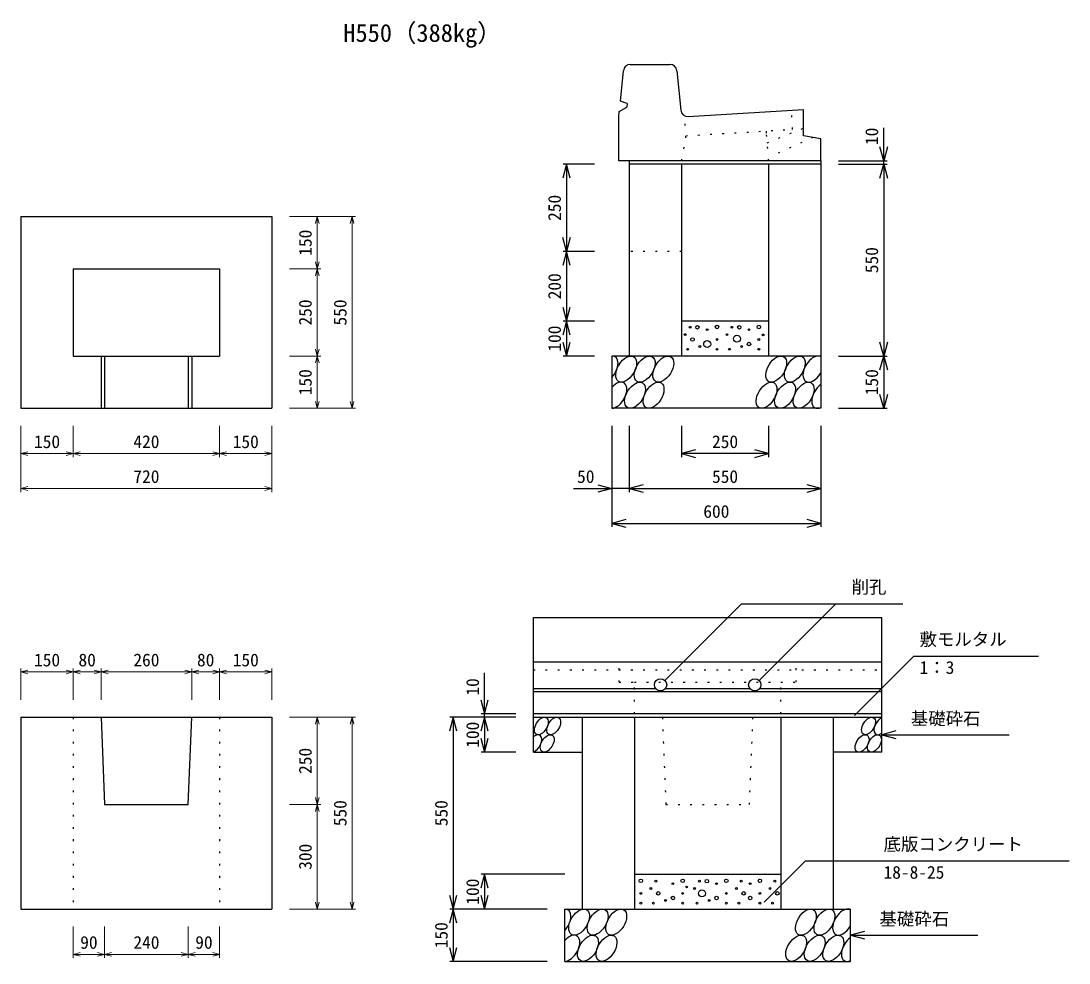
# Model space of a CAD drawing. Units: millimetres, scale not verified. Extents: x -8400 to 8400, y -5940 to 5940.
# Drawn here: x 2162 to 5169, y -2939 to -237 of the extents above; entities that cross this region are included whole.
import ezdxf
from ezdxf.enums import TextEntityAlignment as Align

# ---------------------------------------------------------------- set-up
doc = ezdxf.new("R2010")
doc.units = ezdxf.units.MM
doc.header["$LTSCALE"] = 20
doc.linetypes.add('DOTTED', pattern=[1.75, 0.25, -1.5])
for name, color, linetype, lineweight in [('0-0_DIM', 7, 'Continuous', 25), ('0-2_HATCH', 6, 'Continuous', 25), ('0-5_OUTLINE', 3, 'Continuous', 25), ('0-6_OUTLINE2', 4, 'DOTTED', 25), ('0-7_TXT', 7, 'Continuous', 25)]:
    doc.layers.add(name, color=color, linetype=linetype, lineweight=lineweight)
doc.styles.add('ＭＳ ゴシック', font='')
doc.styles.get('ＭＳ ゴシック').set_extended_font_data('MS Gothic')

msp = doc.modelspace()

# ---------------------------------------------------------------- linework, layer by layer
at = {"layer": '0-0_DIM'}
for p, q in [((4636.98, -638.31), (4636.98, -543.56)), ((3806.98, -648.31), (3716.98, -648.31)), ((3726.98, -648.31), (3726.98, -898.31)), ((4506.98, -638.31), (4646.98, -638.31)), ((4506.98, -638.31), (4646.98, -638.31)), ((4506.98, -648.31), (4646.98, -648.31)), ((4636.98, -648.31), (4636.98, -638.31)), ((4636.98, -648.31), (4636.98, -1198.31)), ((3806.98, -898.31), (3716.98, -898.31)), ((3726.98, -898.31), (3726.98, -1098.31)), ((3806.98, -1098.31), (3716.98, -1098.31)), ((3726.98, -1098.31), (3726.98, -1198.31)), ((3806.98, -1198.31), (3716.98, -1198.31)), ((4506.98, -1198.31), (4646.98, -1198.31)), ((4636.98, -1198.31), (4636.98, -1348.31)), ((4506.98, -1348.31), (4646.98, -1348.31)), ((3856.98, -1398.31), (3856.98, -1688.31)), ((3906.98, -1398.31), (3906.98, -1588.31)), ((4056.98, -1398.31), (4056.98, -1488.31)), ((4306.98, -1398.31), (4306.98, -1488.31)), ((4456.98, -1398.31), (4456.98, -1688.31)), ((4306.98, -1478.31), (4056.98, -1478.31)), ((3746.8, -1578.31), (3856.98, -1578.31)), ((3906.98, -1578.31), (3856.98, -1578.31)), ((3906.98, -1578.31), (4456.98, -1578.31)), ((3856.98, -1678.31), (4456.98, -1678.31)), ((4229.43, -1908.86), (4009.35, -2128.94)), ((4229.43, -1908.86), (4692.07, -1908.86)), ((4499.43, -1908.86), (4279.35, -2128.94)), ((4723, -2058.9), (4553.03, -2228.87)), ((4723, -2058.9), (5080.96, -2058.9)), ((3491.98, -2224.31), (3491.98, -2107.08)), ((3581.98, -2224.31), (3481.98, -2224.31)), ((3491.98, -2234.31), (3491.98, -2224.31)), ((3581.98, -2234.31), (3391.98, -2234.31)), ((3401.98, -2234.31), (3401.98, -2784.31)), ((3491.98, -2234.31), (3491.98, -2334.31)), ((4631.98, -2284.31), (4996.74, -2284.31)), ((3581.98, -2334.31), (3481.98, -2334.31)), ((4412.5, -2646.36), (4294.16, -2764.69)), ((4412.5, -2646.36), (5168.69, -2646.36)), ((3721.98, -2684.31), (3481.98, -2684.31)), ((3491.98, -2684.31), (3491.98, -2784.31)), ((3671.98, -2784.31), (3391.98, -2784.31)), ((3401.98, -2784.31), (3401.98, -2934.31)), ((4541.98, -2859.31), (4906.74, -2859.31)), ((3671.98, -2934.31), (3391.98, -2934.31))]:
    msp.add_line(p, q, dxfattribs=at)
at = {"layer": '0-0_DIM', "lineweight": 13}
for p, q in [((2931.98, -798.31), (3021.98, -798.31)), ((2931.98, -798.31), (3121.98, -798.31)), ((3011.98, -798.31), (3011.98, -948.31)), ((3111.98, -1348.31), (3111.98, -798.31)), ((2931.98, -948.31), (3021.98, -948.31)), ((2931.98, -948.31), (3021.98, -948.31)), ((3011.98, -948.31), (3011.98, -1198.31)), ((2931.98, -1198.31), (3021.98, -1198.31)), ((2931.98, -1198.31), (3021.98, -1198.31)), ((3011.98, -1198.31), (3011.98, -1348.31)), ((2931.98, -1348.31), (3021.98, -1348.31)), ((2931.98, -1348.31), (3121.98, -1348.31)), ((2161.98, -1398.31), (2161.98, -1488.31)), ((2161.98, -1398.31), (2161.98, -1588.31)), ((2311.98, -1398.31), (2311.98, -1488.31)), ((2311.98, -1398.31), (2311.98, -1488.31)), ((2731.98, -1398.31), (2731.98, -1488.31)), ((2731.98, -1398.31), (2731.98, -1488.31)), ((2881.98, -1398.31), (2881.98, -1488.31)), ((2881.98, -1398.31), (2881.98, -1588.31)), ((2311.98, -1478.31), (2161.98, -1478.31)), ((2731.98, -1478.31), (2311.98, -1478.31)), ((2881.98, -1478.31), (2731.98, -1478.31)), ((2161.98, -1578.31), (2881.98, -1578.31)), ((2161.98, -2184.31), (2161.98, -2094.31)), ((2311.98, -2104.31), (2161.98, -2104.31)), ((2311.98, -2184.31), (2311.98, -2094.31)), ((2391.98, -2104.31), (2311.98, -2104.31)), ((2391.98, -2184.31), (2391.98, -2094.31)), ((2651.98, -2104.31), (2391.98, -2104.31)), ((2651.98, -2184.31), (2651.98, -2094.31)), ((2731.98, -2104.31), (2651.98, -2104.31)), ((2731.98, -2184.31), (2731.98, -2094.31)), ((2881.98, -2104.31), (2731.98, -2104.31)), ((2881.98, -2184.31), (2881.98, -2094.31)), ((2931.98, -2234.31), (3021.98, -2234.31)), ((2931.98, -2234.31), (3121.98, -2234.31)), ((3011.98, -2234.31), (3011.98, -2484.31)), ((3111.98, -2784.31), (3111.98, -2234.31)), ((2931.98, -2484.31), (3021.98, -2484.31)), ((2931.98, -2484.31), (3021.98, -2484.31)), ((3011.98, -2484.31), (3011.98, -2784.31)), ((2931.98, -2784.31), (3021.98, -2784.31)), ((2931.98, -2784.31), (3121.98, -2784.31)), ((2311.98, -2834.31), (2311.98, -2924.31)), ((2401.98, -2834.31), (2401.98, -2924.31)), ((2641.98, -2834.31), (2641.98, -2924.31)), ((2731.98, -2834.31), (2731.98, -2924.31)), ((2401.98, -2914.31), (2311.98, -2914.31)), ((2641.98, -2914.31), (2401.98, -2914.31)), ((2731.98, -2914.31), (2641.98, -2914.31))]:
    msp.add_line(p, q, dxfattribs=at)
at = {"layer": '0-0_DIM'}
for points in [[(4647.69, -598.31), (4636.98, -638.31), (4626.26, -598.31)], [(3737.69, -688.31), (3726.98, -648.31), (3716.26, -688.31)], [(4626.26, -688.31), (4636.98, -648.31), (4647.69, -688.31)], [(3737.69, -858.31), (3726.98, -898.31), (3716.26, -858.31)], [(3737.69, -938.31), (3726.98, -898.31), (3716.26, -938.31)], [(3716.26, -1058.31), (3726.98, -1098.31), (3737.69, -1058.31)], [(3737.69, -1138.31), (3726.98, -1098.31), (3716.26, -1138.31)], [(3716.26, -1158.31), (3726.98, -1198.31), (3737.69, -1158.31)], [(4647.69, -1158.31), (4636.98, -1198.31), (4626.26, -1158.31)], [(4626.26, -1238.31), (4636.98, -1198.31), (4647.69, -1238.31)], [(4647.69, -1308.31), (4636.98, -1348.31), (4626.26, -1308.31)], [(4096.98, -1467.59), (4056.98, -1478.31), (4096.98, -1489.03)], [(4266.98, -1489.03), (4306.98, -1478.31), (4266.98, -1467.59)], [(3816.98, -1567.59), (3856.98, -1578.31), (3816.98, -1589.03)], [(3946.98, -1567.59), (3906.98, -1578.31), (3946.98, -1589.03)], [(4416.98, -1589.03), (4456.98, -1578.31), (4416.98, -1567.59)], [(3896.98, -1667.59), (3856.98, -1678.31), (3896.98, -1689.03)], [(4416.98, -1689.03), (4456.98, -1678.31), (4416.98, -1667.59)], [(3481.26, -2184.31), (3491.98, -2224.31), (3502.69, -2184.31)], [(3412.69, -2274.31), (3401.98, -2234.31), (3391.26, -2274.31)], [(3502.69, -2274.31), (3491.98, -2234.31), (3481.26, -2274.31)], [(4671.98, -2273.59), (4631.98, -2284.31), (4671.98, -2295.03)], [(3481.26, -2294.31), (3491.98, -2334.31), (3502.69, -2294.31)], [(3502.69, -2724.31), (3491.98, -2684.31), (3481.26, -2724.31)], [(3391.26, -2744.31), (3401.98, -2784.31), (3412.69, -2744.31)], [(3481.26, -2744.31), (3491.98, -2784.31), (3502.69, -2744.31)], [(3412.69, -2824.31), (3401.98, -2784.31), (3391.26, -2824.31)], [(4581.98, -2848.59), (4541.98, -2859.31), (4581.98, -2870.03)], [(3391.26, -2894.31), (3401.98, -2934.31), (3412.69, -2894.31)]]:
    msp.add_lwpolyline(points, dxfattribs=at)
at = {"layer": '0-0_DIM', "lineweight": 13}
for points in [[(3006.62, -818.31), (3011.98, -798.31), (3017.34, -818.31)], [(3106.62, -818.31), (3111.98, -798.31), (3117.34, -818.31)], [(3017.34, -928.31), (3011.98, -948.31), (3006.62, -928.31)], [(3006.62, -968.31), (3011.98, -948.31), (3017.34, -968.31)], [(3017.34, -1178.31), (3011.98, -1198.31), (3006.62, -1178.31)], [(3006.62, -1218.31), (3011.98, -1198.31), (3017.34, -1218.31)], [(3017.34, -1328.31), (3011.98, -1348.31), (3006.62, -1328.31)], [(3117.34, -1328.31), (3111.98, -1348.31), (3106.62, -1328.31)], [(2181.98, -1483.67), (2161.98, -1478.31), (2181.98, -1472.95)], [(2291.98, -1472.95), (2311.98, -1478.31), (2291.98, -1483.67)], [(2331.98, -1483.67), (2311.98, -1478.31), (2331.98, -1472.95)], [(2711.98, -1472.95), (2731.98, -1478.31), (2711.98, -1483.67)], [(2751.98, -1483.67), (2731.98, -1478.31), (2751.98, -1472.95)], [(2861.98, -1472.95), (2881.98, -1478.31), (2861.98, -1483.67)], [(2181.98, -1583.67), (2161.98, -1578.31), (2181.98, -1572.95)], [(2861.98, -1572.95), (2881.98, -1578.31), (2861.98, -1583.67)], [(2181.98, -2109.67), (2161.98, -2104.31), (2181.98, -2098.95)], [(2291.98, -2098.95), (2311.98, -2104.31), (2291.98, -2109.67)], [(2331.98, -2109.67), (2311.98, -2104.31), (2331.98, -2098.95)], [(2371.98, -2098.95), (2391.98, -2104.31), (2371.98, -2109.67)], [(2411.98, -2109.67), (2391.98, -2104.31), (2411.98, -2098.95)], [(2631.98, -2098.95), (2651.98, -2104.31), (2631.98, -2109.67)], [(2671.98, -2109.67), (2651.98, -2104.31), (2671.98, -2098.95)], [(2711.98, -2098.95), (2731.98, -2104.31), (2711.98, -2109.67)], [(2751.98, -2109.67), (2731.98, -2104.31), (2751.98, -2098.95)], [(2861.98, -2098.95), (2881.98, -2104.31), (2861.98, -2109.67)], [(3006.62, -2254.31), (3011.98, -2234.31), (3017.34, -2254.31)], [(3106.62, -2254.31), (3111.98, -2234.31), (3117.34, -2254.31)], [(3017.34, -2464.31), (3011.98, -2484.31), (3006.62, -2464.31)], [(3006.62, -2504.31), (3011.98, -2484.31), (3017.34, -2504.31)], [(3017.34, -2764.31), (3011.98, -2784.31), (3006.62, -2764.31)], [(3117.34, -2764.31), (3111.98, -2784.31), (3106.62, -2764.31)], [(2331.98, -2919.67), (2311.98, -2914.31), (2331.98, -2908.95)], [(2381.98, -2908.95), (2401.98, -2914.31), (2381.98, -2919.67)], [(2421.98, -2919.67), (2401.98, -2914.31), (2421.98, -2908.95)], [(2621.98, -2908.95), (2641.98, -2914.31), (2621.98, -2919.67)], [(2661.98, -2919.67), (2641.98, -2914.31), (2661.98, -2908.95)], [(2711.98, -2908.95), (2731.98, -2914.31), (2711.98, -2919.67)]]:
    msp.add_lwpolyline(points, dxfattribs=at)
at = {"layer": '0-2_HATCH'}
for centre, radius in [((4102.59, -1115.86), 5), ((4158.67, -1114.99), 5), ((4222.59, -1115.86), 5), ((4278.67, -1114.99), 5), ((4067.54, -1136.88), 2.5), ((4081.56, -1115.86), 2.5), ((4130.63, -1122.87), 2.5), ((4187.54, -1136.88), 2.5), ((4201.56, -1115.86), 2.5), ((4216.05, -1148.88), 10), ((4250.63, -1122.87), 2.5), ((4291.08, -1137.79), 2.5), ((4088.57, -1150.88), 5), ((4109.6, -1171.02), 2.5), ((4130.63, -1164.01), 10), ((4158.67, -1150.88), 2.5), ((4229.6, -1171.02), 2.5), ((4250.63, -1164.01), 5), ((4278.67, -1150.88), 2.5), ((4074.55, -1178.9), 2.5), ((4158.67, -1178.9), 2.5), ((4194.55, -1178.9), 2.5), ((4278.67, -1178.9), 2.5), ((3940.3, -2703.48), 5), ((3983.19, -2704.36), 2.5), ((4060.3, -2703.48), 5), ((4108.41, -2704.36), 2.5), ((4129.45, -2704.36), 5), ((4185.52, -2703.48), 5), ((4228.41, -2704.36), 2.5), ((4281.85, -2703.48), 5), ((4324.75, -2704.36), 2.5), ((3969.17, -2725.37), 2.5), ((3990.2, -2739.37), 5), ((4032.26, -2711.36), 2.5), ((4071.64, -2721.05), 2.5), ((4094.4, -2725.37), 2.5), ((4115.43, -2739.37), 10), ((4157.48, -2711.36), 2.5), ((4214.4, -2725.37), 2.5), ((4235.43, -2739.37), 5), ((4253.81, -2711.36), 2.5), ((4310.73, -2725.37), 2.5), ((4331.76, -2739.37), 5), ((3940.3, -2739.37), 2.5), ((3940.3, -2767.39), 2.5), ((3976.18, -2767.39), 2.5), ((4011.23, -2759.51), 2.5), ((4032.26, -2752.51), 5), ((4060.3, -2739.37), 2.5), ((4060.3, -2767.39), 2.5), ((4101.41, -2767.39), 2.5), ((4136.45, -2759.51), 2.5), ((4157.48, -2752.51), 5), ((4185.52, -2739.37), 2.5), ((4185.52, -2767.39), 2.5), ((4221.41, -2767.39), 2.5), ((4253.81, -2752.51), 5), ((4281.85, -2739.37), 2.5), ((4281.85, -2767.39), 2.5), ((4317.74, -2767.39), 2.5)]:
    msp.add_circle(centre, radius, dxfattribs=at)
for centre, major_axis, start_param, end_param in [((3845.01, -1235.81), (21.82, 35.31), 4.3711174, 6.6890199), ((4435.16, -1235.81), (21.82, 35.31), 6.2831853, 11.0601374), ((3870.33, -1310.81), (21.82, 35.31), 3.4964223, 7.563715), ((4460.48, -1310.81), (21.82, 35.31), 0.9351899, 3.8417621), ((4628.98, -2259.31), (14.54, 23.54), 0.6666252, 4.1103269), ((3636.27, -2309.31), (14.54, 23.54), 3.7419964, 7.318141), ((3710.01, -2821.81), (21.82, 35.31), 4.3711174, 6.6890199), ((4520.16, -2821.81), (21.82, 35.31), 6.2831853, 11.0601374), ((3735.33, -2896.81), (21.82, 35.31), 3.4964223, 7.563715), ((4545.48, -2896.81), (21.82, 35.31), 0.9351899, 3.8417621)]:
    msp.add_ellipse(centre, major_axis=major_axis, ratio=0.5792, start_param=start_param, end_param=end_param, dxfattribs=at)
for centre, major_axis in [((3898.22, -1235.81), (21.82, 35.31)), ((3951.43, -1235.81), (21.82, 35.31)), ((4004.65, -1235.81), (21.82, 35.31)), ((4328.73, -1235.81), (21.82, 35.31)), ((4381.95, -1235.81), (21.82, 35.31)), ((3923.54, -1310.81), (21.82, 35.31)), ((3976.76, -1310.81), (21.82, 35.31)), ((4300.84, -1310.81), (21.82, 35.31)), ((4354.06, -1310.81), (21.82, 35.31)), ((4407.27, -1310.81), (21.82, 35.31)), ((3654.87, -2259.31), (14.54, 23.54)), ((3690.34, -2259.31), (14.54, 23.54)), ((4593.5, -2259.31), (14.54, 23.54)), ((3671.75, -2309.31), (14.54, 23.54)), ((4574.91, -2309.31), (14.54, 23.54)), ((4610.38, -2309.31), (14.54, 23.54)), ((3763.22, -2821.81), (21.82, 35.31)), ((3816.43, -2821.81), (21.82, 35.31)), ((3869.65, -2821.81), (21.82, 35.31)), ((4413.73, -2821.81), (21.82, 35.31)), ((4466.95, -2821.81), (21.82, 35.31)), ((3788.54, -2896.81), (21.82, 35.31)), ((3841.76, -2896.81), (21.82, 35.31)), ((4385.84, -2896.81), (21.82, 35.31)), ((4439.06, -2896.81), (21.82, 35.31)), ((4492.27, -2896.81), (21.82, 35.31))]:
    msp.add_ellipse(centre, major_axis=major_axis, ratio=0.5792, dxfattribs=at)
at = {"layer": '0-5_OUTLINE'}
for p, q in [((3881.48, -467.31), (3890.18, -380.32)), ((3910.08, -362.31), (4023.88, -362.31)), ((4043.78, -380.32), (4055.06, -493.19)), ((3900.88, -474.28), (3881.48, -467.31)), ((3900.88, -474.28), (3899.89, -484.23)), ((3876.98, -512.31), (3878.49, -497.16)), ((3878.49, -497.16), (3899.89, -484.23)), ((4076.16, -511.16), (4406.98, -491.31)), ((4406.98, -566.75), (4406.98, -491.31)), ((3876.98, -638.31), (3876.98, -512.31)), ((4456.98, -575.09), (4406.98, -566.75)), ((4456.98, -638.31), (4456.98, -575.09)), ((4456.98, -638.31), (3876.98, -638.31)), ((4456.98, -638.31), (3906.98, -638.31)), ((3906.98, -638.31), (3906.98, -1198.31)), ((4456.98, -648.31), (3906.98, -648.31)), ((4056.98, -648.31), (4056.98, -1198.31)), ((4306.98, -648.31), (4306.98, -1198.31)), ((4456.98, -638.31), (4456.98, -1348.31)), ((2161.98, -798.31), (2161.98, -1348.31)), ((2311.98, -948.31), (2311.98, -1198.31)), ((2311.98, -948.31), (2731.98, -948.31)), ((2731.98, -948.31), (2731.98, -1198.31)), ((4306.98, -1098.31), (4056.98, -1098.31)), ((2311.98, -1198.31), (2731.98, -1198.31)), ((2391.98, -1198.31), (2391.98, -1348.31)), ((2401.98, -1198.31), (2401.98, -1348.31)), ((2641.98, -1198.31), (2641.98, -1348.31)), ((2651.98, -1198.31), (2651.98, -1348.31)), ((2161.98, -1348.31), (2881.98, -1348.31)), ((4456.98, -1348.31), (3856.98, -1348.31)), ((3631.98, -1948.31), (4631.98, -1948.31)), ((4631.98, -2076.1), (3631.98, -2076.1)), ((3983.74, -2152.75), (3631.98, -2152.75)), ((4631.98, -2161.09), (3631.98, -2161.09)), ((4253.74, -2152.75), (4010.22, -2152.75)), ((4631.98, -2152.75), (4280.22, -2152.75)), ((4631.98, -2224.31), (3631.98, -2224.31)), ((2161.98, -2234.31), (2881.98, -2234.31)), ((2161.98, -2234.31), (2161.98, -2784.31)), ((2881.98, -2234.31), (2881.98, -2784.31)), ((3631.98, -2234.31), (4631.98, -2234.31)), ((3771.98, -2234.31), (3771.98, -2784.31)), ((3921.98, -2234.31), (3921.98, -2784.31)), ((4341.98, -2234.31), (4341.98, -2784.31)), ((4491.98, -2234.31), (4491.98, -2784.31)), ((3631.98, -2334.31), (3771.98, -2334.31)), ((4631.98, -2334.31), (4491.98, -2334.31)), ((3921.98, -2684.31), (4341.98, -2684.31)), ((2161.98, -2784.31), (2881.98, -2784.31)), ((4541.98, -2934.31), (4541.98, -2784.31)), ((3721.98, -2934.31), (4541.98, -2934.31))]:
    msp.add_line(p, q, dxfattribs=at)
for points in [[(2161.98, -798.31), (2881.98, -798.31), (2881.98, -1348.31)], [(4456.98, -1198.31), (3856.98, -1198.31), (3856.98, -1348.31)], [(3631.98, -2334.31), (3631.98, -2224.31), (3631.98, -1948.31)], [(4631.98, -2334.31), (4631.98, -2224.31), (4631.98, -1948.31)], [(2391.98, -2234.31), (2401.98, -2484.31), (2641.98, -2484.31), (2651.98, -2234.31)], [(3721.98, -2934.31), (3721.98, -2784.31), (4541.98, -2784.31)]]:
    msp.add_lwpolyline(points, dxfattribs=at)
for centre in [(3996.98, -2141.31), (4266.98, -2141.31)]:
    msp.add_circle(centre, 17.5, dxfattribs=at)
for centre, start, end in [((3910.08, -382.31), 90, 174.28941), ((4023.88, -382.31), 5.71059, 90), ((4074.97, -491.2), 185.71059, 273.43363)]:
    msp.add_arc(centre, 20, start, end, dxfattribs=at)
at = {"layer": '0-6_OUTLINE2'}
for p, q in [((4069.61, -572.66), (4065.79, -508.97)), ((4300.82, -558.79), (4300.46, -552.8)), ((4306.98, -638.31), (4300.82, -558.79)), ((4303, -586.94), (4406.98, -544.53)), ((4056.98, -638.31), (4069.61, -572.66)), ((4434.33, -571.31), (4306.24, -628.8)), ((4056.98, -898.31), (3906.98, -898.31)), ((3631.98, -2098.31), (4631.98, -2098.31)), ((3877.98, -2133.79), (3877.98, -2076.1)), ((4385.98, -2133.79), (4385.98, -2076.1)), ((3877.98, -2133.79), (3921.98, -2133.79)), ((3921.98, -2133.79), (4341.98, -2133.79)), ((3921.98, -2224.31), (3921.98, -2133.79)), ((4341.98, -2133.79), (4385.98, -2133.79)), ((4341.98, -2224.31), (4341.98, -2133.79)), ((2311.98, -2234.31), (2311.98, -2784.31)), ((2731.98, -2234.31), (2731.98, -2784.31)), ((4001.98, -2234.31), (4011.98, -2484.31)), ((4251.98, -2484.31), (4261.98, -2234.31)), ((4011.98, -2484.31), (4251.98, -2484.31))]:
    msp.add_line(p, q, dxfattribs=at)
msp.add_lwpolyline([(4069.25, -566.67), (4375.7, -548.29), (4372.41, -493.39)], dxfattribs=at)

# ---------------------------------------------------------------- texts
at = {"layer": '0-0_DIM', "style": 'ＭＳ ゴシック'}
for s, p in [('10', (4631.98, -593.31)), ('250', (3721.98, -810.81)), ('150', (3006.98, -910.81)), ('550', (4631.98, -960.81)), ('200', (3721.98, -1035.81)), ('250', (3006.98, -1110.81)), ('550', (3106.98, -1110.81)), ('100', (3721.98, -1185.81)), ('150', (3006.98, -1310.81)), ('150', (4631.98, -1310.81)), ('10', (3486.98, -2172.25)), ('100', (3486.98, -2321.81)), ('250', (3006.98, -2396.81)), ('550', (3106.98, -2546.81)), ('550', (3396.98, -2546.81)), ('300', (3006.98, -2671.81)), ('100', (3486.98, -2771.81)), ('150', (3396.98, -2896.81))]:
    msp.add_text(s, height=36.66, rotation=90, dxfattribs=at).set_placement(p, align=Align.BOTTOM_LEFT)
for s, p in [('150', (2199.48, -1473.31)), ('420', (2484.48, -1473.31)), ('150', (2769.48, -1473.31)), ('250', (4144.48, -1473.31)), ('720', (2484.48, -1573.31)), ('50', (3757.4, -1573.31)), ('550', (4144.48, -1573.31)), ('600', (4119.48, -1673.31)), ('削孔', (4544.79, -1890.13)), ('敷モルタル', (4739.74, -2040.16)), ('150', (2199.48, -2099.31)), ('80', (2326.98, -2099.31)), ('260', (2484.48, -2099.31)), ('80', (2666.98, -2099.31)), ('150', (2769.48, -2099.31)), ('1：3', (4739.74, -2120.85)), ('基礎砕石', (4714.81, -2267.14)), ('底版コンクリート', (4636.52, -2627.62)), ('18-8-25', (4636.52, -2708.31)), ('基礎砕石', (4624.81, -2842.14)), ('90', (2331.98, -2909.31)), ('240', (2484.48, -2909.31)), ('90', (2661.98, -2909.31))]:
    msp.add_text(s, height=36.66, dxfattribs=at).set_placement(p, align=Align.BOTTOM_LEFT)
at = {"layer": '0-7_TXT', "style": 'ＭＳ ゴシック'}
msp.add_text('H550（388kg）', height=51.32, dxfattribs=at).set_placement((3086.8, -312.79), align=Align.BOTTOM_LEFT)

doc.saveas('drawing.dxf')
